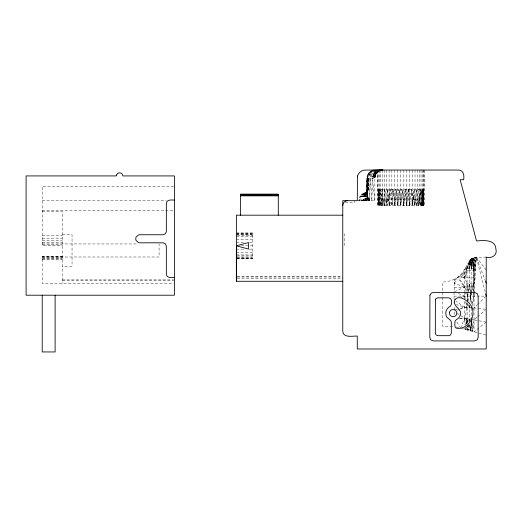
<?xml version="1.0" encoding="UTF-8"?>
<svg xmlns="http://www.w3.org/2000/svg" width="522" height="522" viewBox="0 0 522 522"><rect width="100%" height="100%" fill="white"/><g stroke="black" fill="none" stroke-linecap="round" stroke-linejoin="round"><path stroke-width="0.39" stroke-dasharray="2.61 1.96" d="M372.917 170.329C369.387 171.216 367.129 174.557 367.168 178.113L367.155 193.564L367.899 200.676M372.799 170.622L370.15 172.41L368.017 176.482L367.155 193.564L366.959 192.69C367.749 185.812 363.723 174.159 372.219 170.622C369.093 171.705 367.234 174.896 367.168 178.113L367.155 193.564L362.914 193.701L361.244 194.98L359.156 198.595L358.882 200.676M380.642 189.395L382.241 199.065L379.944 205.518L379.735 189.395L378.992 205.518L378.815 189.395L378.417 205.518L378.254 189.395L378.228 205.518L378.254 189.395L423.335 189.395L423.362 205.518L423.368 170.055M373.759 170.622L371.194 172.41L369.132 176.482L367.495 195.417L361.244 194.98L367.24 193.975L367.853 178.113L367.325 194.445L367.24 193.975L362.914 193.701L367.083 193.231L364.858 192.892L367.025 192.964L367.168 178.113L367.11 193.355L362.914 193.701L366.94 192.618L367.168 178.113L367.149 193.538L362.914 193.701L367.325 194.445L361.244 194.98L367.514 195.561L367.762 197.59L369.504 200.676L367.893 199.887L365.641 200.676L367.853 198.934L367.821 198.334L363.482 200.676L367.866 199.104L369.504 200.676L370.679 176.482L372.643 172.41L375.077 170.622M423.362 205.518L423.335 189.395L423.166 205.518L422.774 189.395L422.592 205.518L421.848 189.395L421.646 205.518L419.342 199.065L420.947 189.395M454.127 303.837L454.029 291.889L454.642 279.237C461.931 275.636 465.585 267.864 469.311 261.13L471.314 258.821L474.589 257.281L486.23 257.098M357.27 200.676L374.842 200.676L374.881 177.297L376.649 172.41L377.68 171.327L379.22 170.942L377.034 172.586L375.494 174.929L367.821 174.929L367.214 176.025L366.979 192.775L364.858 192.892L366.986 192.807L367.168 178.113L367.005 192.899L364.858 192.892L367.083 193.231M367.025 192.964L367.168 178.113M378.319 189.395L378.417 205.518L378.626 189.395L378.992 205.518L379.429 189.395L382.241 199.065L419.342 199.065L420.341 205.518L420.523 189.395L421.646 205.518L422.161 189.395L419.342 199.065L418.696 205.518L417.678 199.065L416.752 205.518L415.766 199.065L414.533 205.518L413.646 199.065L410.951 189.395M423.335 189.395L423.166 205.518L422.964 189.395L422.592 205.518L422.161 189.395M390.639 189.395L387.944 199.065L389.51 205.518L389.83 189.395L392.159 205.518L387.944 199.065L387.944 189.395M367.514 195.561L368.976 178.113L367.605 196.194L369.504 200.676L367.853 198.934L365.641 200.676L367.879 199.548L369.504 200.676L368.976 178.113L367.423 194.974L361.244 194.98L367.286 194.236L367.853 178.113L367.514 195.561L359.965 196.65L360.128 200.676L359.156 198.595L359.201 200.676M367.853 178.113L367.338 194.517L361.244 194.98M470.942 292.072L469.944 302.447M470.974 291.263L471.314 283.192L474.035 283.185L476.292 257.098L474.589 257.281L473.304 277.834L474.035 283.185L471.62 293.064M366.953 192.657L366.94 178.113L374.842 178.113C374.789 175.066 376.708 172.11 379.461 170.825L377.791 171.327L377.908 171.784L375.344 174.929L375.005 176.482L367.338 176.482L367.214 176.025M467.418 291.283L467.033 283.25L464.789 277.998L465.905 267.029L467.033 268.85L469.311 268.771L469.728 260.485L469.311 264.987L473.304 264.922L474.035 270.279L467.033 270.409L464.789 268.96L464.789 291.576M471.764 307.223L474.035 296.111L476.292 257.098L486.23 270.063M470.909 293.827L469.885 302.486M470.955 293.064L471.314 258.821L471.94 258.377L473.304 268.713L474.035 270.279L475.725 257.118L474.035 283.185M460.476 328.149L464.789 318.263L466.929 307.96L467.268 302.427L466.929 323.731M467.314 301.638L468.169 292.079M467.033 268.85L468.169 263.108L469.311 268.771L471.314 268.732L471.94 258.377L471.314 264.941L469.957 260.178L471.314 258.821M486.23 322.107L474.035 331.783L474.035 257.418L473.304 268.713L471.314 268.732L470.002 260.113M471.346 322.348L470.798 330.915L471.542 320.691L470.394 330.811L469.722 324.553M467.288 301.67L467.458 292.092M379.429 189.395L379.944 205.518L381.067 189.395L381.249 205.518L382.241 199.065L382.887 205.518L383.911 199.065L384.838 205.518L385.817 199.065L387.056 205.518L387.944 199.065L393.529 189.395L392.159 205.518L392.674 189.395L394.952 205.518L395.676 189.395L397.849 205.518L398.769 189.395L400.792 205.518L401.907 189.395L403.741 205.518L405.914 189.395L406.631 205.518L408.915 189.395L409.431 205.518L413.646 199.065L413.646 189.395M469.311 268.771L469.957 260.178L469.311 264.987L468.169 263.108L467.033 270.409L464.789 277.998L458.251 276.875L464.789 287.048L466.218 291.576M470.844 259.219L471.314 268.732L470.198 259.878L471.314 264.941L471.81 258.455M368.976 178.113L367.547 195.783L359.965 196.65L361.596 200.676L367.762 197.59L363.482 200.676L367.853 198.934L367.893 199.887M376.747 170.622L374.47 172.41L372.636 176.482L371.834 200.676L370.535 178.113M474.035 270.279L475.157 257.176M408.054 189.395L409.431 205.518L411.754 189.395L412.08 205.518L413.646 199.065L408.054 189.395L406.631 205.518L405.02 189.395L403.741 205.518L402.814 189.395L400.792 205.518L399.682 189.395L397.849 205.518L396.563 189.395L394.952 205.518L393.529 189.395M381.249 205.518L382.776 189.395L382.887 205.518L384.838 189.395L387.056 205.518L387.2 189.395L389.51 205.518M457.096 313.239L464.789 318.263L465.833 329.584L466.068 327.177M466.381 323.966L466.929 318.348L471.601 318.453L474.035 319.921L485.467 321.97M473.669 291.537L473.304 264.922L474.035 257.418M468.599 324.691L468.058 330.185L467.627 326.191M468.906 321.552L469.213 318.413L469.435 320.736M471.222 322.315L470.394 330.811L469.807 324.612M459.96 318.355L464.789 318.263L466.929 319.797L471.601 319.908L472.815 331.457L474.035 319.921L477.082 317.219M465.833 329.584L466.342 325.069M466.427 324.319L466.929 319.797L467.275 322.994M468.684 324.625L468.058 330.185L467.679 326.237M469.037 321.454L469.213 319.862M468.273 291.269L469.311 283.211L471.314 283.192M374.842 178.113L375.612 174.668L373.047 174.929L375.214 175.686L372.636 176.482L374.881 177.291L375.494 174.929M469.526 305.618L469.213 307.993L466.929 307.96L456.411 304.554M375.214 175.686L373.047 174.929L375.853 174.198L375.944 173.513L377.315 172.299L376.649 172.41L375.462 174.929M420.341 205.518L418.807 189.395L418.696 205.518L416.752 189.395L414.533 205.518L414.383 189.395L412.08 205.518M469.213 321.382L469.435 305.677M470.407 259.649L471.314 264.941L472.266 258.175L473.304 257.672L473.304 268.713L472.266 258.175L473.304 264.922L472.88 257.855M468.273 300.861L467.653 296.111L468.345 292.307M468.482 291.55L469.311 286.989L469.311 261.13M471.516 292.307L470.772 296.111L471.327 304.045L470.315 292.079M471.666 291.55L473.304 283.185L474.035 296.111L471.764 306.544M375.116 176.025L375.018 176.416L372.636 176.482L375.005 176.482L375.918 174.08L375.344 175.301L373.047 174.929L375.618 174.661L375.344 174.929M473.689 309.513L474.035 308.019L476.938 305.187M458.336 293.579L464.789 296.111L465.246 298.493L464.789 296.111L465.722 292.32M465.911 291.563L467.033 287.009L467.033 265.078M471.405 293.821L470.772 296.111L470.165 292.307M370.679 176.482L371.122 174.929M473.304 286.969L464.789 287.048L454.355 283.453L456.026 278.435M375.344 175.301L375.918 174.08M454.355 283.453L457.376 277.534L464.789 287.048L454.029 291.889M369.596 174.929L370.333 173.513M369.517 172.41L368.597 173.513L376.284 173.513L377.504 172.13L376.649 172.41L377.034 172.586L377.315 172.306L376.649 172.41L379.925 170.622M377.204 172.41L376.062 173.513L378.868 171.131L380.812 170.329M477.519 304.62L485.649 296.672M477.695 316.678L485.617 309.657M370.15 172.41L371.462 171.327M365.641 200.676L367.866 199.104M378.9 170.994L377.791 171.327L377.915 171.777L374.47 172.41L376.603 173.076L375.944 173.513L376.395 173.356M367.762 197.59L361.596 200.676L367.69 196.872L369.504 200.676L367.827 198.445L363.482 200.676M361.596 200.676L367.729 197.277L369.504 200.676L367.821 198.334M372.219 170.622L370.855 171.327L378.548 171.327L379.226 170.942L377.68 171.327L377.908 171.784L376.76 172.41L369.302 172.41M454.642 279.237L447.184 281.763L442.702 282.082L442.702 326.413L453.99 326.413M457.468 310.316L459.66 309.376M460.397 309.063C468.201 304.548 477.173 309.618 485.467 309.05M377.504 172.13L376.76 172.41L376.773 172.88L373.7 173.513L375.853 174.198M461.2 297.396L464.789 296.111M455.164 309.683L457.383 309.109M460.345 308.339L464.789 307.19L456.039 301.325M374.848 177.702L372.493 178.113L374.842 200.676M376.61 173.076L373.7 173.513L376.603 173.076L374.47 172.41L376.773 172.88L374.47 172.41M459.203 318.864L466.929 318.348L467.379 323.085M372.636 176.482L375.037 176.338M454.153 287.674L464.789 287.048L467.033 283.25L469.311 283.211L470.224 291.269M373.047 174.929L375.546 174.805M458.675 276.523L464.789 277.998L473.304 277.834M173.715 186.237L42.217 186.237L42.217 245.236L62.372 245.236M42.217 200.748L166.29 200.748M345.179 202.288L354.849 202.288L354.849 200.676M42.217 210.418L173.591 210.418M42.217 211.384L62.372 211.384L62.372 283.276M236.375 232.916L252.491 232.916L252.491 258.71L237.177 258.71M236.375 233.243L252.491 233.243M236.375 233.36L252.491 233.36M236.375 234.202L252.491 234.202M236.375 234.646L252.491 234.646M62.372 234.756L72.043 234.756L72.043 266.194L62.372 266.194M42.217 235.566L62.372 235.566M237.177 235.748L252.491 235.748M236.375 236.694L252.491 236.694M42.217 238.143L62.372 238.143M236.375 239.37L252.491 239.37M42.217 240.401L62.372 240.401M42.217 242.332L62.372 242.332M236.375 242.476L244.433 242.476M249.268 242.476L252.491 242.476M42.217 243.944L137.939 243.944M42.217 244.916L62.372 244.916M241.21 245.816L252.491 245.816M236.375 249.151L244.433 249.151M249.268 249.151L252.491 249.151M236.375 252.263L252.491 252.263M236.375 254.932L252.491 254.932M237.177 255.878L252.491 255.878M62.372 256.517L42.217 256.517L42.217 283.276L173.591 283.276M42.217 256.68L62.372 256.68M42.217 257L159.086 257L159.086 243.944M236.375 256.981L252.491 256.981M237.177 257.424L252.491 257.424M42.217 257.49L62.372 257.49M42.217 258.129L62.372 258.129M236.375 258.273L252.491 258.273M237.177 258.383L252.491 258.383M42.217 258.938L62.372 258.938M42.217 259.741L62.372 259.741M237.184 276.445L341.949 276.445M237.184 276.993L342.765 276.993M237.184 278.631L342.765 278.631M62.372 279.896L173.591 279.896M62.372 280.699L173.591 280.699M453.99 296.111L486.23 296.111M468.795 304.822L469.213 307.993L474.035 308.019M471.601 319.908L474.035 319.921M367.69 196.872L359.965 196.65L367.605 196.194L359.965 196.65L367.684 196.846L369.504 200.676M375.592 171.327L377.908 171.784L377.68 171.327M456.169 326.994L459.758 327.96M461.194 328.345L486.23 335.052M459.921 275.42L464.789 277.998L464.195 269.991M461.102 274.22L464.789 277.998L463.249 271.499M456.835 322.015L459.667 326.785M462.211 272.908L464.789 277.998M485.662 281.593L476.292 257.098L485.434 292.986M467.033 270.409L465.905 267.029L467.033 277.926M466.459 292.333L467.653 296.111L468.319 300.894M466.009 302.466L466.929 307.236M465.787 301.638L466.929 307.96M469.311 286.989L470.041 291.55M468.169 263.108L469.311 270.337M468.88 304.874L469.213 307.269M471.314 264.941L470.733 259.323L471.314 268.732M473.304 264.922L472.606 257.992L473.304 268.713L472.332 258.136M471.673 319.216L472.815 331.457M454.799 314.622L454.238 306.101M473.728 292.3L474.035 296.111M466.929 319.797L467.216 323.751M467.275 324.54L467.673 330.08L467.425 326.172M467.033 287.009L467.34 291.563M467.392 292.32L467.653 296.111M466.929 318.348L467.229 323.04M471.601 308.013L471.601 318.453M471.601 320.71L471.601 331.131M469.213 324.854L469.213 330.491M466.929 326.779L466.929 329.878M464.789 292.333L464.789 324.573M464.789 327.731L464.789 329.31M424.164 170.055L424.164 205.518L377.419 205.518L377.419 170.055M423.968 170.055L423.968 205.518M422.389 170.055L422.389 205.518M421.039 170.055L421.039 205.518M419.336 170.055L419.336 205.518M417.319 170.055L417.319 205.518M416.752 189.395L416.752 205.518M415.023 170.055L415.023 205.518M412.478 170.055L412.478 205.518M409.737 170.055L409.737 205.518M406.84 170.055L406.84 205.518M403.845 170.055L403.845 205.518M400.792 170.055L400.792 205.518M397.744 170.055L397.744 205.518M394.743 170.055L394.743 205.518M391.846 170.055L391.846 205.518M389.105 170.055L389.105 205.518M386.567 170.055L386.567 205.518M384.838 189.395L384.838 205.518M384.264 170.055L384.264 205.518M382.248 170.055L382.248 205.518M380.551 170.055L380.551 205.518M379.2 170.055L379.2 205.518M378.215 170.055L378.215 205.518M377.621 170.055L377.621 205.518M344.376 233.725L344.376 245.816M377.315 172.306L376.76 172.41L377.315 172.306M374.881 177.297L372.493 178.113L374.881 177.291"/><path stroke-width="0.78" d="M342.765 281.28L236.375 281.28L236.375 245.816L248.459 242.573L248.459 249.053L236.375 245.816M342.765 205.518C342.745 202.927 345.009 200.663 347.6 200.676M379.957 170.192L382.9 170.055L379.866 170.192L381.145 170.244L380.27 170.492L382.15 170.087L372.917 170.329L382.9 170.055L379.866 170.192L382.15 170.087L379.957 170.192L381.393 170.192M381.145 170.244L379.866 170.192L380.577 170.055M379.866 170.192L381.575 170.159M240.401 194.288L278.285 194.288M240.401 194.445L278.285 194.445M240.401 194.706L278.285 194.706M240.401 195.039L278.285 195.039M240.401 195.424L278.285 195.424M240.401 195.841L278.285 195.841M174.4 200.102C171.64 199.965 166.635 199.26 166.342 203.326L166.342 231.533L165.376 233.791L163.118 234.756L139.746 234.756L138.617 234.92L136.196 236.851A4.613 4.613 0 0 0 136.196 240.72L138.617 242.658L139.746 242.815L163.118 242.815L165.376 243.787L166.342 246.045L166.342 274.252C166.635 278.311 171.64 277.606 174.4 277.476M342.765 215.188L236.375 215.188L236.375 281.28M485.662 281.593L486.23 283.074M485.63 293.769L486.23 296.111M278.285 215.188L278.285 194.23L240.401 194.23L240.401 215.188M55.117 295.204L55.117 351.945L42.217 351.945L42.217 295.204M357.544 176.025L357.27 200.676L342.765 200.676L342.765 331.248C343.28 338.354 352.807 335.822 357.27 336.083L357.27 348.983L486.23 348.983L486.23 257.098C491.646 258.912 497.694 255.069 495.9 249.04C495.619 239.291 483.183 240.303 476.553 240.981L460.143 179.725L463.66 179.725C464.352 176.044 463.751 170.068 458.825 170.055L365.328 170.055C361.766 170.074 358.483 172.586 357.544 176.025M429.926 295.08L429.808 337.525L430.807 339.926L433.208 340.918L474.772 340.918L477.173 339.926L478.165 337.525L478.165 295.961L477.173 293.56L474.772 292.561L433.208 292.561L431.505 293.018L429.926 295.08M435.407 299.687L435.315 333.134L436.066 334.935L437.867 335.679L448.77 335.679L450.577 334.935L451.321 333.134L451.321 322.048C450.936 318.903 446.33 318.603 446.023 315.164C444.966 311.517 447.1 307.654 450.473 306.114C452.117 303.811 452.424 298.238 448.77 297.801L437.208 297.886L436.066 298.545L435.407 299.687M449.546 312.182C448.15 316.704 455.602 318.701 456.652 314.087C458.055 309.566 450.597 307.569 449.546 312.182M454.962 299.687C451.634 307.478 464.88 309.017 459.34 317.043C458.375 319.203 454.962 319.444 454.877 322.048C455.125 323.999 454.068 326.85 456.15 328.123C467.849 330.439 477.343 315.405 470.909 305.468C468.462 301.155 458.968 294.16 454.962 299.687M116.53 175.118L116.373 175.921L26.1 175.921L26.1 295.204L174.4 295.204L174.4 175.921L122.82 175.921C122.885 172.338 117.293 171.581 116.53 175.118"/></g></svg>
